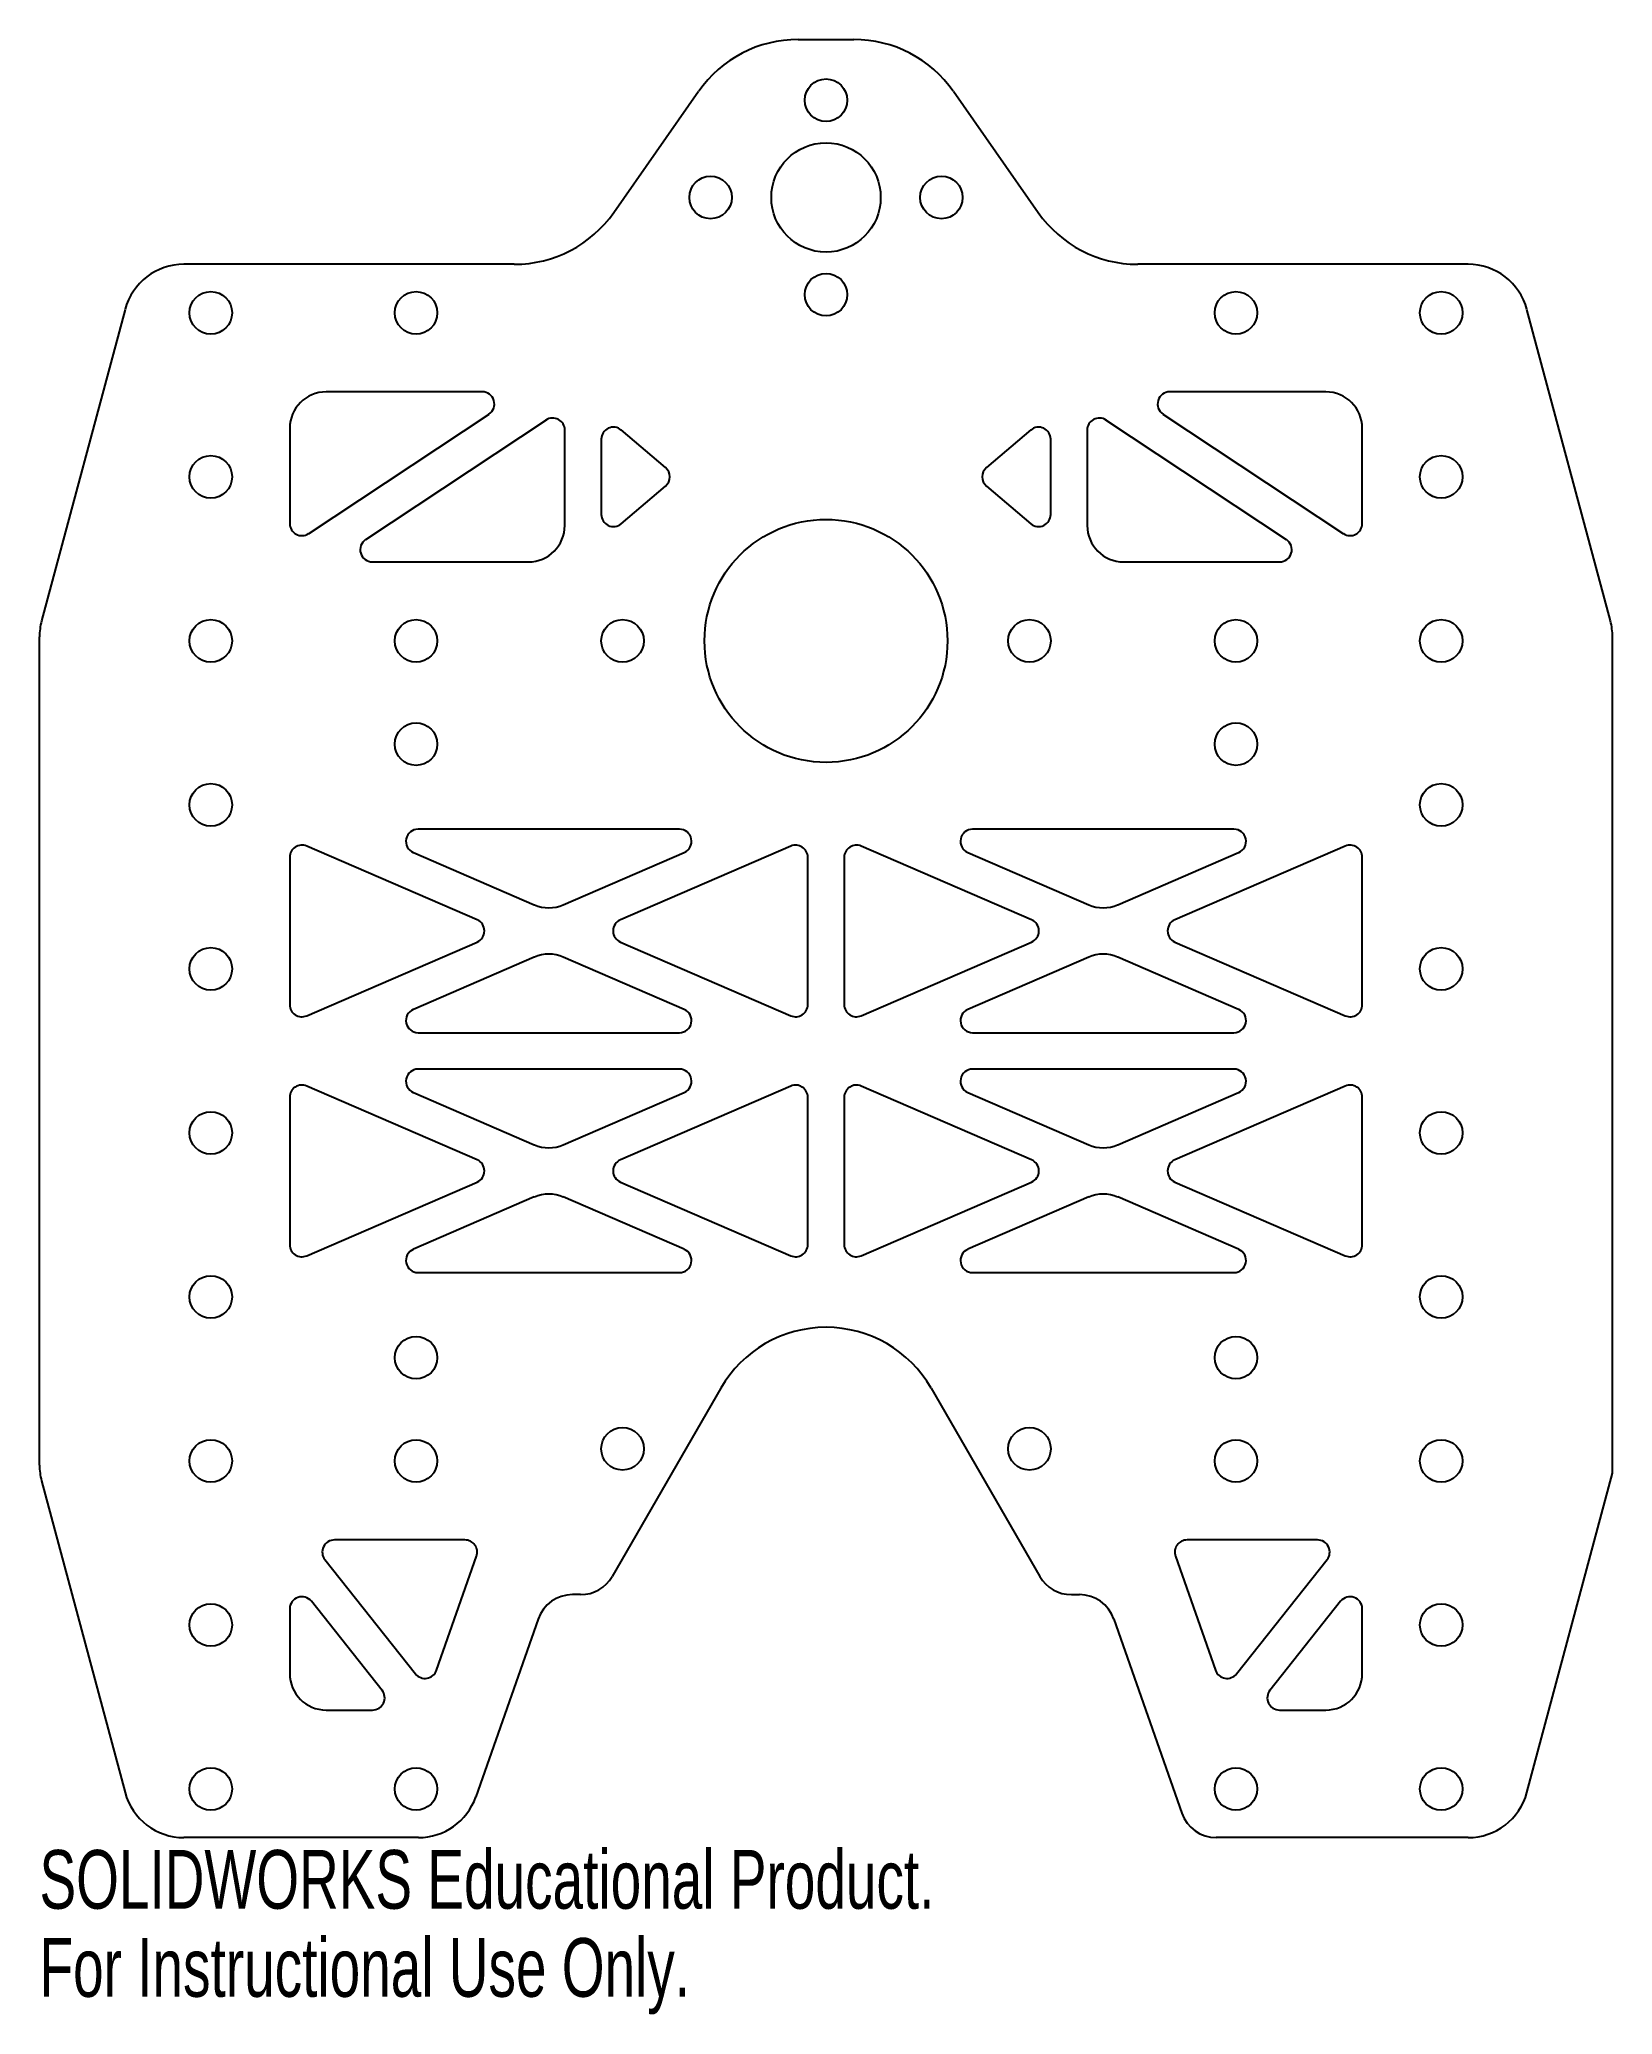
# Model space of a CAD drawing. Header units: millimetres. Extents: x -65 to 65, y -79 to 83.
import ezdxf

# ---------------------------------------------------------------- set-up
doc = ezdxf.new("R2010")
doc.units = ezdxf.units.MM
doc.styles.add('SLDTEXTSTYLE0', font='TXT', dxfattribs={"width": 0.7})

msp = doc.modelspace()

# ---------------------------------------------------------------- linework, layer by layer
at = {"color": 7, "linetype": 'Continuous', "lineweight": 25}
for p, q in [((-2.29, 83.25), (2.29, 83.25)), ((-17.47, 69.01), (-10.49, 78.99)), ((10.49, 78.99), (17.47, 69.01)), ((-25.66, 64.75), (-52.87, 64.75)), ((52.87, 64.75), (25.66, 64.75)), ((-57.7, 61.04), (-64.58, 35.39)), ((64.58, 35.39), (57.7, 61.04)), ((-28.3, 54.25), (-41.15, 54.25)), ((41.15, 54.25), (28.3, 54.25)), ((-42.6, 42.57), (-27.74, 52.42)), ((27.74, 52.42), (42.6, 42.57)), ((-44.15, 51.25), (-44.15, 43.41)), ((-23.05, 51.93), (-37.91, 42.08)), ((-21.5, 43.25), (-21.5, 51.09)), ((-13.21, 48.01), (-16.85, 51.11)), ((16.85, 51.11), (13.21, 48.01)), ((21.5, 51.09), (21.5, 43.25)), ((37.91, 42.08), (23.05, 51.93)), ((44.15, 43.41), (44.15, 51.25)), ((-18.5, 50.34), (-18.5, 44.16)), ((18.5, 44.16), (18.5, 50.34)), ((-16.85, 43.39), (-13.21, 46.49)), ((13.21, 46.49), (16.85, 43.39)), ((-37.35, 40.25), (-24.5, 40.25)), ((24.5, 40.25), (37.35, 40.25)), ((-64.75, -34.09), (-64.75, 34.09)), ((64.75, -34.75), (64.75, 34.09)), ((-12.07, 18.25), (-33.58, 18.25)), ((33.58, 18.25), (12.07, 18.25)), ((-28.72, 10.79), (-42.75, 16.86)), ((-33.97, 16.33), (-24.02, 12.02)), ((-21.63, 12.02), (-11.68, 16.33)), ((-2.9, 16.86), (-16.93, 10.79)), ((16.93, 10.79), (2.9, 16.86)), ((11.68, 16.33), (21.63, 12.02)), ((24.02, 12.02), (33.97, 16.33)), ((42.75, 16.86), (28.72, 10.79)), ((-44.15, 15.94), (-44.15, 3.81)), ((-1.5, 3.81), (-1.5, 15.94)), ((1.5, 15.94), (1.5, 3.81)), ((44.15, 3.81), (44.15, 15.94)), ((-42.75, 2.89), (-28.72, 8.96)), ((-16.93, 8.96), (-2.9, 2.89)), ((2.9, 2.89), (16.93, 8.96)), ((28.72, 8.96), (42.75, 2.89)), ((-24.02, 7.73), (-33.97, 3.42)), ((-11.68, 3.42), (-21.63, 7.73)), ((21.63, 7.73), (11.68, 3.42)), ((33.97, 3.42), (24.02, 7.73)), ((-33.58, 1.5), (-12.07, 1.5)), ((12.07, 1.5), (33.58, 1.5)), ((-12.07, -1.5), (-33.58, -1.5)), ((33.58, -1.5), (12.07, -1.5)), ((-28.72, -8.96), (-42.75, -2.89)), ((-2.9, -2.89), (-16.93, -8.96)), ((16.93, -8.96), (2.9, -2.89)), ((42.75, -2.89), (28.72, -8.96)), ((-44.15, -3.81), (-44.15, -15.94)), ((-33.97, -3.42), (-24.02, -7.73)), ((-21.63, -7.73), (-11.68, -3.42)), ((-1.5, -15.94), (-1.5, -3.81)), ((1.5, -3.81), (1.5, -15.94)), ((11.68, -3.42), (21.63, -7.73)), ((24.02, -7.73), (33.97, -3.42)), ((44.15, -15.94), (44.15, -3.81)), ((-42.75, -16.86), (-28.72, -10.79)), ((-16.93, -10.79), (-2.9, -16.86)), ((2.9, -16.86), (16.93, -10.79)), ((28.72, -10.79), (42.75, -16.86)), ((-24.02, -12.02), (-33.97, -16.33)), ((-11.68, -16.33), (-21.63, -12.02)), ((21.63, -12.02), (11.68, -16.33)), ((33.97, -16.33), (24.02, -12.02)), ((-33.58, -18.25), (-12.07, -18.25)), ((12.07, -18.25), (33.58, -18.25)), ((-8.66, -27.75), (-17.6, -43.25)), ((8.66, -27.75), (17.6, -43.25)), ((-64.58, -35.39), (-57.7, -61.04)), ((57.7, -61.04), (64.75, -34.75)), ((-29.72, -40.25), (-40.47, -40.25)), ((40.47, -40.25), (29.72, -40.25)), ((-41.25, -41.87), (-33.79, -51.27)), ((-32.07, -50.98), (-28.78, -41.58)), ((28.78, -41.58), (32.07, -50.98)), ((33.79, -51.27), (41.25, -41.87)), ((-36.54, -52.63), (-42.37, -45.3)), ((-20.2, -44.75), (-20.87, -44.75)), ((20.2, -44.75), (20.87, -44.75)), ((42.37, -45.3), (36.54, -52.63)), ((-44.15, -45.92), (-44.15, -51.25)), ((-23.7, -46.76), (-28.83, -61.4)), ((23.7, -46.76), (29.3, -62.74)), ((44.15, -51.25), (44.15, -45.92)), ((-41.15, -54.25), (-37.33, -54.25)), ((37.33, -54.25), (41.15, -54.25)), ((-33.55, -64.75), (-52.87, -64.75)), ((52.87, -64.75), (32.13, -64.75))]:
    msp.add_line(p, q, dxfattribs=at)
for centre, radius in [((0, 78.25), 1.75), ((0, 70.25), 4.5), ((-9.5, 70.25), 1.75), ((9.5, 70.25), 1.75), ((0, 62.25), 1.75), ((-50.65, 60.75), 1.75), ((-33.75, 60.75), 1.75), ((33.75, 60.75), 1.75), ((50.65, 60.75), 1.75), ((-50.65, 47.25), 1.75), ((50.65, 47.25), 1.75), ((0, 33.75), 10), ((-50.65, 33.75), 1.75), ((-33.75, 33.75), 1.75), ((-16.75, 33.75), 1.75), ((16.75, 33.75), 1.75), ((33.75, 33.75), 1.75), ((50.65, 33.75), 1.75), ((-33.75, 25.25), 1.75), ((33.75, 25.25), 1.75), ((-50.65, 20.25), 1.75), ((50.65, 20.25), 1.75), ((-50.65, 6.75), 1.75), ((50.65, 6.75), 1.75), ((-50.65, -6.75), 1.75), ((50.65, -6.75), 1.75), ((-50.65, -20.25), 1.75), ((50.65, -20.25), 1.75), ((-33.75, -25.25), 1.75), ((33.75, -25.25), 1.75), ((-50.65, -33.75), 1.75), ((-33.75, -33.75), 1.75), ((-16.75, -32.75), 1.75), ((16.75, -32.75), 1.75), ((33.75, -33.75), 1.75), ((50.65, -33.75), 1.75), ((-50.65, -47.25), 1.75), ((50.65, -47.25), 1.75), ((-50.65, -60.75), 1.75), ((-33.75, -60.75), 1.75), ((33.75, -60.75), 1.75), ((50.65, -60.75), 1.75)]:
    msp.add_circle(centre, radius, dxfattribs=at)
for centre, radius, start, end in [((-2.29, 73.25), 10, 90, 145), ((2.29, 73.25), 10, 35, 90), ((-25.66, 74.75), 10, 270, 325), ((25.66, 74.75), 10, 215, 270), ((-52.87, 59.75), 5, 90, 165), ((52.87, 59.75), 5, 15, 90), ((-41.15, 51.25), 3, 90, 180), ((-28.3, 53.25), 1, 303.5351, 90), ((28.3, 53.25), 1, 90, 236.4649), ((41.15, 51.25), 3, 0, 90), ((-22.5, 51.09), 1, 0, 123.5351), ((22.5, 51.09), 1, 56.4649, 180), ((-17.5, 50.34), 1, 49.6355, 180), ((17.5, 50.34), 1, 0, 130.3645), ((-13.86, 47.25), 1, 310.3645, 49.6355), ((13.86, 47.25), 1, 130.3645, 229.6355), ((-17.5, 44.16), 1, 180, 310.3645), ((17.5, 44.16), 1, 229.6355, 0), ((-43.15, 43.41), 1, 180, 303.5351), ((-24.5, 43.25), 3, 270, 0), ((24.5, 43.25), 3, 180, 270), ((43.15, 43.41), 1, 236.4649, 0), ((-37.35, 41.25), 1, 123.5351, 270), ((37.35, 41.25), 1, 270, 56.4649), ((-59.75, 34.09), 5, 165, 180), ((59.75, 34.09), 5, 0, 15), ((-33.58, 17.25), 1, 90, 246.6048), ((-12.07, 17.25), 1, 293.3952, 90), ((12.07, 17.25), 1, 90, 246.6048), ((33.58, 17.25), 1, 293.3952, 90), ((-43.15, 15.94), 1, 66.6048, 180), ((-2.5, 15.94), 1, 0, 113.3952), ((2.5, 15.94), 1, 66.6048, 180), ((43.15, 15.94), 1, 0, 113.3952), ((-22.82, 14.78), 3, 246.6048, 293.3952), ((22.82, 14.78), 3, 246.6048, 293.3952), ((-29.12, 9.88), 1, 293.3952, 66.6048), ((-16.53, 9.88), 1, 113.3952, 246.6048), ((16.53, 9.88), 1, 293.3952, 66.6048), ((29.12, 9.88), 1, 113.3952, 246.6048), ((-22.82, 4.97), 3, 66.6048, 113.3952), ((22.82, 4.97), 3, 66.6048, 113.3952), ((-43.15, 3.81), 1, 180, 293.3952), ((-33.58, 2.5), 1, 113.3952, 270), ((-12.07, 2.5), 1, 270, 66.6048), ((-2.5, 3.81), 1, 246.6048, 0), ((2.5, 3.81), 1, 180, 293.3952), ((12.07, 2.5), 1, 113.3952, 270), ((33.58, 2.5), 1, 270, 66.6048), ((43.15, 3.81), 1, 246.6048, 0), ((-33.58, -2.5), 1, 90, 246.6048), ((-12.07, -2.5), 1, 293.3952, 90), ((12.07, -2.5), 1, 90, 246.6048), ((33.58, -2.5), 1, 293.3952, 90), ((-43.15, -3.81), 1, 66.6048, 180), ((-2.5, -3.81), 1, 0, 113.3952), ((2.5, -3.81), 1, 66.6048, 180), ((43.15, -3.81), 1, 0, 113.3952), ((-22.82, -4.97), 3, 246.6048, 293.3952), ((22.82, -4.97), 3, 246.6048, 293.3952), ((-29.12, -9.88), 1, 293.3952, 66.6048), ((-16.53, -9.88), 1, 113.3952, 246.6048), ((16.53, -9.88), 1, 293.3952, 66.6048), ((29.12, -9.88), 1, 113.3952, 246.6048), ((-22.82, -14.78), 3, 66.6048, 113.3952), ((22.82, -14.78), 3, 66.6048, 113.3952), ((-43.15, -15.94), 1, 180, 293.3952), ((-2.5, -15.94), 1, 246.6048, 0), ((2.5, -15.94), 1, 180, 293.3952), ((43.15, -15.94), 1, 246.6048, 0), ((-33.58, -17.25), 1, 113.3952, 270), ((-12.07, -17.25), 1, 270, 66.6048), ((12.07, -17.25), 1, 113.3952, 270), ((33.58, -17.25), 1, 270, 66.6048), ((0, -32.75), 10, 29.9742, 150.0258), ((-59.75, -34.09), 5, 180, 195), ((-40.47, -41.25), 1, 90, 218.4591), ((-29.72, -41.25), 1, 340.71, 90), ((29.72, -41.25), 1, 90, 199.29), ((40.47, -41.25), 1, 321.5409, 90), ((-20.2, -41.75), 3, 270, 330.0258), ((20.2, -41.75), 3, 209.9742, 270), ((-43.15, -45.92), 1, 38.4591, 180), ((-20.87, -47.75), 3, 90, 160.71), ((20.87, -47.75), 3, 19.29, 90), ((43.15, -45.92), 1, 0, 141.5409), ((-41.15, -51.25), 3, 180, 270), ((-33.01, -50.65), 1, 218.4591, 340.71), ((33.01, -50.65), 1, 199.29, 321.5409), ((41.15, -51.25), 3, 270, 0), ((-37.33, -53.25), 1, 270, 38.4591), ((37.33, -53.25), 1, 141.5409, 270), ((-52.87, -59.75), 5, 195, 270), ((-33.55, -59.75), 5, 270, 340.71), ((52.87, -59.75), 5, 270, 345), ((32.13, -61.75), 3, 199.29, 270)]:
    msp.add_arc(centre, radius, start, end, dxfattribs=at)

# ---------------------------------------------------------------- texts
at = {"color": 7, "linetype": 'Continuous', "char_height": 4.8336, "attachment_point": 1, "style": 'SLDTEXTSTYLE0'}
for s, insert in [('SOLIDWORKS Educational Product.', (-64.75, -65.77)), ('For Instructional Use Only.', (-64.75, -73.02))]:
    msp.add_mtext(s, dxfattribs=dict(at, insert=insert))

doc.saveas('drawing.dxf')
